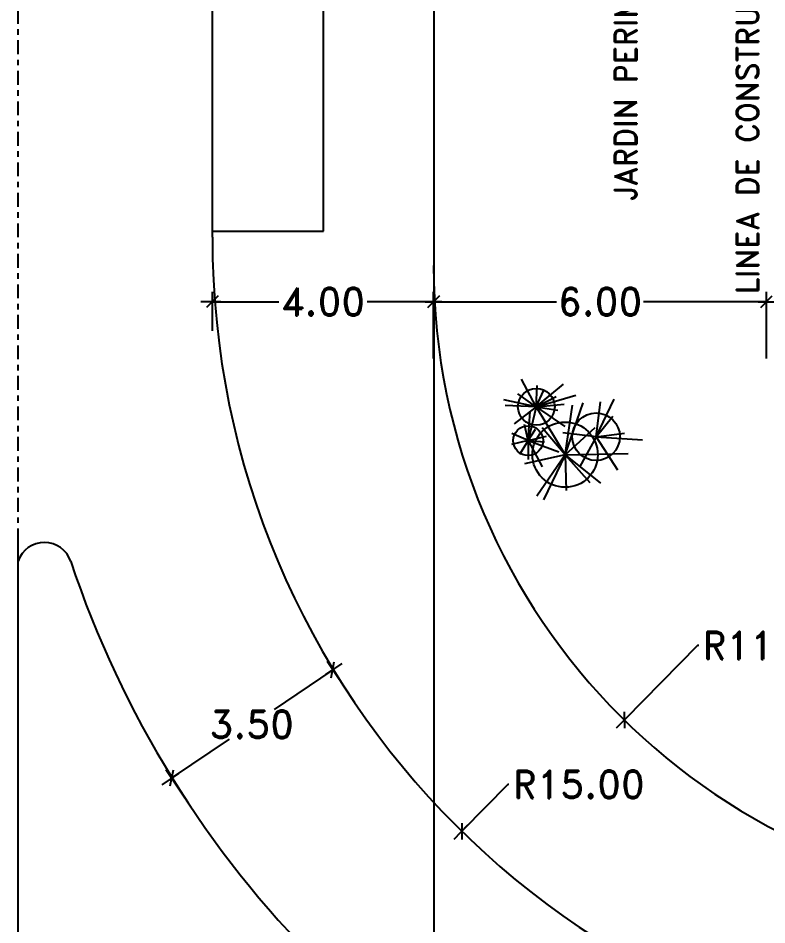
# Model space of a CAD drawing. Header units: millimetres. Extents: x 1590 to 1932, y -48 to 167.
# Drawn here: x 1617.09 to 1630.59, y -17.83 to -1.48 of the extents above; entities that cross this region are included whole.
import ezdxf
from ezdxf.enums import TextEntityAlignment as Align

# ---------------------------------------------------------------- set-up
doc = ezdxf.new("R2010")
doc.units = ezdxf.units.MM
doc.header["$LTSCALE"] = 0.1
doc.header["$MEASUREMENT"] = 0
doc.header["$PDMODE"] = 35
doc.header["$PDSIZE"] = 0.75
doc.linetypes.add('CENTERX2', pattern=[4, 2.5, -0.5, 0.5, -0.5])
doc.layers.get('0').update_dxf_attribs({"linetype": 'CONTINUOUS'})
doc.layers.get('DEFPOINTS').update_dxf_attribs({"linetype": 'CONTINUOUS'})
for name, color, linetype in [('_KTI_CONTROL', 7, 'CONTINUOUS'), ('C-PRKG-CARS', 1, 'CONTINUOUS'), ('CALLES', 3, 'CONTINUOUS'), ('P-FIXT', 1, 'CONTINUOUS'), ('PAREDES', 3, 'CONTINUOUS'), ('TERRENO', 4, 'CONTINUOUS'), ('TEXT', 3, 'CONTINUOUS')]:
    doc.layers.add(name, color=color, linetype=linetype)
doc.styles.add('ATT', font='txt')
doc.styles.add('ROMAND', font='romand.shx')
doc.dimstyles.new('URBA', dxfattribs={"dimtxt": 20, "dimasz": 0.5, "dimexe": 1.25, "dimexo": 0.63, "dimgap": 0.63, "dimtad": 0, "dimtih": 1, "dimtoh": 1, "dimzin": 1, "dimdsep": 46, "dimtxsty": 'ROMAND', "dimcen": 2.5, "dimclrd": 1, "dimclre": 1, "dimclrt": 3, "dimadec": 0, "dimazin": 0, "dimtfac": 1, "dimtmove": 0, "dimatfit": 3, "dimfxl": 1, "dimtvp": 1, "dimtolj": 1, "dimtzin": 1, "dimarcsym": 0})

# ---------------------------------------------------------------- blocks, each defined once
blk = doc.blocks.new('ARB-2')
at = {"color": 3}
for p, q in [((-0.071, 0.3995), (-0.0896, 0.6508)), ((-0.071, 0.3995), (-0.2953, 0.5111)), ((-0.071, 0.3995), (-0.2861, 0.5566)), ((-0.071, 0.3995), (-0.1638, 0.5543)), ((-0.071, 0.3995), (0.0038, 0.552)), ((-0.071, 0.3995), (0.0371, 0.4967)), ((-0.071, 0.3995), (0.2014, 0.4776)), ((-0.071, 0.3995), (0.0703, 0.44)), ((-0.071, 0.3995), (-0.2899, 0.3478)), ((-0.071, 0.3995), (-0.2418, 0.1788)), ((-0.2418, 0.1788), (-0.1296, 0.3872)), ((-0.071, 0.3995), (0.1075, 0.4101)), ((-0.071, 0.3995), (-0.0172, -0.0448)), ((-0.071, 0.3995), (-0.0172, -0.0448)), ((-0.0512, 0.3984), (-0.071, 0.3995)), ((-0.071, 0.3995), (0.0715, 0.162)), ((-0.071, 0.3995), (0.256, 0.3545)), ((-0.071, 0.3995), (0.0753, 0.3055)), ((-0.071, 0.3995), (0.1425, 0.328)), ((-0.2418, 0.1788), (-0.2143, 0.3095)), ((-0.0172, -0.0448), (0.1997, 0.2918)), ((-0.2418, 0.1788), (-0.3372, 0.2849)), ((-0.2418, 0.1788), (-0.1503, 0.2378)), ((-0.0172, -0.0448), (-0.0974, 0.2275)), ((-0.0172, -0.0448), (0.2844, 0.2738)), ((0.2679, -0.015), (0.4155, 0.2249)), ((-0.2418, 0.1788), (-0.3759, 0.2045)), ((-0.2418, 0.1788), (-0.3499, 0.1059)), ((-0.2418, 0.1788), (-0.3026, 0.04)), ((-0.2418, 0.1788), (-0.2256, -0.0591)), ((-0.2418, 0.1788), (-0.0544, -0.0032)), ((-0.2418, 0.1788), (-0.092, 0.1519)), ((-0.2418, 0.1788), (-0.1256, 0.1174)), ((-0.2418, 0.1788), (-0.2418, 0.1788)), ((0.2679, -0.015), (0.5241, 0.2009)), ((0.2679, -0.015), (0.0376, 0.1226)), ((0.2679, -0.015), (0.4135, 0.1077)), ((0.2679, -0.015), (0.4583, 0.0816)), ((-0.0172, -0.0448), (-0.3449, 0.023)), ((-0.0172, -0.0448), (0.2917, 0.0561)), ((-0.0172, -0.0448), (-0.3588, -0.2558)), ((-0.0172, -0.0448), (-0.322, -0.304)), ((-0.0172, -0.0448), (-0.1281, -0.31)), ((-0.0172, -0.0448), (0.1487, -0.3704)), ((-0.0172, -0.0448), (0.4461, -0.2425)), ((-0.0172, -0.0448), (0.0726, -0.3287)), ((0.2679, -0.015), (0.052, -0.1794)), ((0.2679, -0.015), (0.5961, -0.1886)), ((0.2679, -0.015), (0.316, -0.3272)), ((0.2679, -0.015), (0.4878, -0.0828))]:
    blk.add_line(p, q, dxfattribs=at)
for centre, radius in [((-0.071, 0.3995), 0.147), ((-0.2418, 0.1788), 0.1192), ((-0.0172, -0.0448), 0.2615), ((0.2679, -0.015), 0.1904)]:
    blk.add_circle(centre, radius, dxfattribs=at)
blk = doc.blocks.new('UTP1$0$DIMBLOCK')
at = {"color": 1}
blk.add_line((-7.5, 0), (10.5, 0), dxfattribs=at)
at = {"color": 4}
blk.add_line((-5.25, -5.25), (5.25, 5.25), dxfattribs=at)
blk = doc.blocks.new('*D16')
at = {"color": 1, "linetype": 'Continuous', "lineweight": -2, "transparency": 16777216}
for p, q in [((1620.593, -7.122), (1620.593, -6.416)), ((1624.58, -7.122), (1624.58, -6.416)), ((1620.613, -6.596), (1621.793, -6.596)), ((1624.56, -6.596), (1623.38, -6.596))]:
    blk.add_line(p, q, dxfattribs=at)
at = {"layer": 'DEFPOINTS', "color": 0, "linetype": 'Continuous', "transparency": 16777216}
for p in [(1620.593, -6.596), (1620.593, -7.184), (1624.58, -7.184)]:
    blk.add_point(p, dxfattribs=at)
at = {"color": 1, "linetype": 'Continuous', "lineweight": -2, "transparency": 16777216, "xscale": 0.02, "yscale": 0.02, "zscale": 0.02, "rotation": 180}
blk.add_blockref('UTP1$0$DIMBLOCK', (1620.593, -6.596), dxfattribs=at)
at = {"color": 1, "linetype": 'Continuous', "lineweight": -2, "transparency": 16777216, "xscale": 0.02, "yscale": 0.02, "zscale": 0.02}
blk.add_blockref('UTP1$0$DIMBLOCK', (1624.58, -6.596), dxfattribs=at)
at = {"color": 3, "linetype": 'Continuous', "transparency": 16777216, "insert": (1622.586, -6.596), "char_height": 0.5, "attachment_point": 5, "style": 'ROMAND'}
blk.add_mtext('\\A1;4.00', dxfattribs=at)
blk = doc.blocks.new('*D15')
at = {"color": 1, "linetype": 'Continuous', "lineweight": -2, "transparency": 16777216}
for p, q in [((1624.58, -7.622), (1624.58, -6.416)), ((1630.58, -7.622), (1630.58, -6.416)), ((1624.6, -6.596), (1626.798, -6.596)), ((1630.56, -6.596), (1628.362, -6.596))]:
    blk.add_line(p, q, dxfattribs=at)
at = {"layer": 'DEFPOINTS', "color": 0, "linetype": 'Continuous', "transparency": 16777216}
for p in [(1624.58, -6.596), (1624.58, -7.684), (1630.58, -7.684)]:
    blk.add_point(p, dxfattribs=at)
at = {"color": 1, "linetype": 'Continuous', "lineweight": -2, "transparency": 16777216, "xscale": 0.02, "yscale": 0.02, "zscale": 0.02, "rotation": 180}
blk.add_blockref('UTP1$0$DIMBLOCK', (1624.58, -6.596), dxfattribs=at)
at = {"color": 1, "linetype": 'Continuous', "lineweight": -2, "transparency": 16777216, "xscale": 0.02, "yscale": 0.02, "zscale": 0.02}
blk.add_blockref('UTP1$0$DIMBLOCK', (1630.58, -6.596), dxfattribs=at)
at = {"color": 3, "linetype": 'Continuous', "transparency": 16777216, "insert": (1627.58, -6.596), "char_height": 0.5, "attachment_point": 5, "style": 'ROMAND'}
blk.add_mtext('\\A1;6.00', dxfattribs=at)
blk = doc.blocks.new('*D87')
at = {"layer": 'CALLES', "color": 1, "linetype": 'Continuous', "lineweight": -2, "transparency": 16777216}
for p, q in [((1623.113, -13.757), (1622.66, -13.083)), ((1622.744, -13.244), (1621.704, -13.944)), ((1619.873, -15.175), (1620.901, -14.484)), ((1620.209, -15.711), (1619.756, -15.037))]:
    blk.add_line(p, q, dxfattribs=at)
at = {"layer": 'DEFPOINTS', "color": 0, "linetype": 'Continuous', "transparency": 16777216}
for p in [(1623.148, -13.809), (1619.857, -15.186), (1620.244, -15.763)]:
    blk.add_point(p, dxfattribs=at)
at = {"layer": 'CALLES', "color": 1, "linetype": 'Continuous', "lineweight": -2, "transparency": 16777216, "xscale": 0.02, "yscale": 0.02, "zscale": 0.02}
for p, rotation in [((1622.76, -13.232), 33.9381683072887), ((1619.857, -15.186), 213.9381683072887)]:
    blk.add_blockref('UTP1$0$DIMBLOCK', p, dxfattribs=dict(at, rotation=rotation))
at = {"layer": 'CALLES', "color": 3, "linetype": 'Continuous', "transparency": 16777216, "insert": (1621.302, -14.214), "char_height": 0.5, "attachment_point": 5, "style": 'ROMAND'}
blk.add_mtext('\\A1;3.50', dxfattribs=at)
blk = doc.blocks.new('*D161')
at = {"layer": 'CALLES', "color": 1, "linetype": 'Continuous', "transparency": 16777216}
for p, q in [((1625.919, -15.296), (1625.103, -16.128)), ((1625.939, -15.296), (1625.919, -15.296))]:
    blk.add_line(p, q, dxfattribs=at)
at = {"layer": 'DEFPOINTS', "color": 0, "linetype": 'Continuous', "transparency": 16777216}
for p in [(1635.593, -5.434), (1625.089, -16.142)]:
    blk.add_point(p, dxfattribs=at)
at = {"layer": 'CALLES', "color": 1, "linetype": 'Continuous', "transparency": 16777216, "xscale": 0.02, "yscale": 0.02, "zscale": 0.02, "rotation": 225.5505925498362}
blk.add_blockref('UTP1$0$DIMBLOCK', (1625.089, -16.142), dxfattribs=at)
at = {"layer": 'CALLES', "color": 3, "linetype": 'Continuous', "transparency": 16777216, "insert": (1627.197, -15.296), "char_height": 0.5, "attachment_point": 5, "style": 'ROMAND'}
blk.add_mtext('\\A1;R15.00', dxfattribs=at)
blk = doc.blocks.new('*D162')
at = {"layer": 'CALLES', "color": 1, "linetype": 'Continuous', "transparency": 16777216}
for p, q in [((1629.338, -12.792), (1628.031, -14.121)), ((1629.358, -12.792), (1629.338, -12.792))]:
    blk.add_line(p, q, dxfattribs=at)
at = {"layer": 'DEFPOINTS', "color": 0, "linetype": 'Continuous', "transparency": 16777216}
for p in [(1636.078, -5.934), (1628.017, -14.136)]:
    blk.add_point(p, dxfattribs=at)
at = {"layer": 'CALLES', "color": 1, "linetype": 'Continuous', "transparency": 16777216, "xscale": 0.02, "yscale": 0.02, "zscale": 0.02, "rotation": 225.4935679042903}
blk.add_blockref('UTP1$0$DIMBLOCK', (1628.017, -14.136), dxfattribs=at)
at = {"layer": 'CALLES', "color": 3, "linetype": 'Continuous', "transparency": 16777216, "insert": (1630.616, -12.792), "char_height": 0.5, "attachment_point": 5, "style": 'ROMAND'}
blk.add_mtext('\\A1;R11.50', dxfattribs=at)
blk = doc.blocks.new('15PTOI01')
at = {"color": 0, "linetype": 'ByBlock'}
for p, q in [((0, -8.5), (0, 8.5)), ((2, 10.5), (6, 10.5)), ((8, 8.5), (8, -8.5)), ((9.5, 4.375), (9.5, -4.375)), ((11.25, 4.375), (9.5, 4.375)), ((11.25, -4.375), (9.5, -4.375)), ((6, -10.5), (2, -10.5))]:
    blk.add_line(p, q, dxfattribs=at)
for centre, radius, start, end in [((2, 8.5), 2, 90, 180), ((6, 8.5), 2, 0, 90), ((17.766404, -2.827313), 9.712715, 75.184599, 132.137709), ((13.6875, -12.03125), 19.717859, 49.950272, 70.559965), ((23.458333, 0), 4.229167, 313.602819, 46.397181), ((17.766404, 2.827313), 9.712715, 227.862291, 284.815401), ((13.6875, 12.03125), 19.717859, 289.440035, 310.049728), ((2, -8.5), 2, 180, 270), ((6, -8.5), 2, 270, 0)]:
    blk.add_arc(centre, radius, start, end, dxfattribs=at)
at = {"color": 0, "linetype": 'ByBlock', "style": 'ATT'}
for tag, p, flags in [('ITEM', (0, -23), 3), ('ROOM_NUMBER', (0, -32), 1)]:
    blk.add_attdef(tag, p, '', height=6, dxfattribs=dict(at, flags=flags))
blk = doc.blocks.new('ss1')
at = {"layer": '_KTI_CONTROL', "color": 1}
for points in [[(0.141, 0.122, 0), (0.141, 0.122, 0), (0.141, 0.122, 0), (0.141, 0.122, 0), (0.141, 0.122, 0)], [(0.141, 0.122, 0), (0.141, 0.122, 0), (0.141, 0.122, 0), (0.141, 0.122, 0), (0.141, 0.122, 0), (0.141, 0.122, 0), (0.141, 0.122, 0), (0.141, 0.122, 0), (0.141, 0.122, 0), (0.141, 0.122, 0), (0.141, 0.122, 0)]]:
    blk.add_polyline3d(points, dxfattribs=at)
at = {"layer": '_KTI_CONTROL'}
for points in [[(0.141, 0.122, 0), (0.141, 0.122, 0), (0.141, 0.122, 0), (0.141, 0.122, 0)], [(0.141, 0.122, 0), (0.141, 0.122, 0)]]:
    blk.add_polyline3d(points, dxfattribs=at)
at = {"layer": 'P-FIXT', "xscale": 0.0254, "yscale": 0.0254, "zscale": 0.0254}
blk.add_blockref('15PTOI01', (17.719, 12.528), dxfattribs=at)

msp = doc.modelspace()

# ---------------------------------------------------------------- linework, layer by layer
at = {"color": 2, "linetype": 'Continuous'}
msp.add_line((1620.5927, -5.4342), (1620.5927, 53.917), dxfattribs=at)
at = {"layer": 'C-PRKG-CARS', "color": 2}
for p, q in [((1622.5927, -5.3255), (1622.5927, 3.5973)), ((1620.5927, -5.3255), (1622.5927, -5.3255))]:
    msp.add_line(p, q, dxfattribs=at)
at = {"layer": 'CALLES', "color": 2, "linetype": 'CENTERX2'}
msp.add_line((1617.0927, -10.9342), (1617.0927, 157.274), dxfattribs=at)
at = {"layer": 'CALLES', "color": 1, "linetype": 'Continuous'}
msp.add_line((1617.0927, -23.9342), (1617.0927, -10.9342), dxfattribs=at)
at = {"layer": 'CALLES', "color": 4, "linetype": 'Continuous'}
for centre, radius, start, end in [((1635.5927, -5.4342), 15, 180, 270), ((1636.0781, -5.9342), 11.5, 180.055, 270), ((1617.5649, -11.4342), 0.5, 90, 161.08665), ((1617.5649, -11.4342), 0.5, 18.40848, 90), ((1635.5927, -5.4342), 18.5, 198.40848, 251.59152)]:
    msp.add_arc(centre, radius, start, end, dxfattribs=at)
at = {"layer": 'TERRENO', "color": 5, "linetype": 'Continuous'}
msp.add_line((1624.5927, -20.9342), (1624.5672, 128.1062), dxfattribs=at)

# ---------------------------------------------------------------- block references
at = {"color": 1, "linetype": 'Continuous'}
msp.add_blockref('ss1', (1624.1666, -6.8892), dxfattribs=at)
at = {"layer": 'PAREDES', "xscale": 2.25, "yscale": 2.25, "zscale": 2.25, "rotation": 24.13485782269226}
msp.add_blockref('ARB-2', (1626.9449, -9.2455), dxfattribs=at)

# ---------------------------------------------------------------- texts
at = {"layer": 'TEXT', "style": 'ROMAND'}
msp.add_text('JARDIN PERIMETRAL', height=0.4, rotation=90, dxfattribs=at).set_placement((1628.2409, -2.1428), align=Align.CENTER)
msp.add_text('LINEA DE CONSTRUCCION', height=0.4, rotation=90, dxfattribs=at).set_placement((1630.4375, -6.4621))

# ---------------------------------------------------------------- dimensions: what is measured, and where the dimension line sits
at = {"color": 3, "linetype": 'Continuous'}
dim = msp.add_linear_dim(base=(1620.5927, -6.5963), p1=(1624.58, -7.1842), p2=(1620.5927, -7.1842), text='4.00', dimstyle='URBA', override={"dimtxt": 0.5, "dimasz": 0.02, "dimexe": 0.18, "dimexo": 0.0625, "dimgap": 0.02, "dimzin": 0, "dimblk1": 'UTP1$0$DIMBLOCK', "dimblk2": 'UTP1$0$DIMBLOCK', "dimsah": 1, "dimcen": 0.09, "dimtdec": 4, "dimtofl": 0, "dimtvp": 0, "dimtzin": 0}, dxfattribs=at)
dim.commit()
dim.dimension.update_dxf_attribs({"geometry": '*D16', "text_midpoint": (1622.5863, -6.5963)})
dim = msp.add_linear_dim(base=(1624.58, -6.5963), p1=(1630.58, -7.6842), p2=(1624.58, -7.6842), dimstyle='URBA', override={"dimtxt": 0.5, "dimasz": 0.02, "dimexe": 0.18, "dimexo": 0.0625, "dimgap": 0.02, "dimzin": 0, "dimblk1": 'UTP1$0$DIMBLOCK', "dimblk2": 'UTP1$0$DIMBLOCK', "dimsah": 1, "dimcen": 0.09, "dimtdec": 4, "dimtofl": 0, "dimtvp": 0, "dimtzin": 0}, dxfattribs=at)
dim.commit()
dim.dimension.update_dxf_attribs({"geometry": '*D15', "text_midpoint": (1627.58, -6.5963)})
at = {"layer": 'CALLES', "color": 8, "linetype": 'Continuous'}
for center, mpoint, picture, middle in [((1635.5927, -5.4342), (1625.0885, -16.1422), '*D161', (1627.1968, -15.2959)), ((1636.0781, -5.9342), (1628.0168, -14.1357), '*D162', (1630.6157, -12.7919))]:
    dim = msp.add_radius_dim(center=center, mpoint=mpoint, dimstyle='URBA', override={"dimtxt": 0.5, "dimasz": 0.02, "dimexe": 0.18, "dimexo": 0.0625, "dimgap": 0.02, "dimzin": 0, "dimblk1": 'UTP1$0$DIMBLOCK', "dimblk2": 'UTP1$0$DIMBLOCK', "dimsah": 1, "dimcen": 0.09, "dimtdec": 4, "dimtofl": 0, "dimtvp": 0, "dimtzin": 0}, dxfattribs=at)
    dim.commit()
    dim.dimension.update_dxf_attribs({"geometry": picture, "text_midpoint": middle, "dimtype": 164})
dim = msp.add_linear_dim(base=(1619.8565, -15.1864), p1=(1623.1481, -13.8087), p2=(1620.2443, -15.7627), angle=213.93817, dimstyle='URBA', override={"dimtxt": 0.5, "dimasz": 0.02, "dimexe": 0.18, "dimexo": 0.0625, "dimgap": 0.02, "dimzin": 0, "dimblk1": 'UTP1$0$DIMBLOCK', "dimblk2": 'UTP1$0$DIMBLOCK', "dimsah": 1, "dimcen": 0.09, "dimtdec": 4, "dimtofl": 0, "dimtvp": 0, "dimtzin": 0}, dxfattribs=at)
dim.commit()
dim.dimension.update_dxf_attribs({"geometry": '*D87', "text_midpoint": (1621.3023, -14.2135), "dimtype": 161})

doc.saveas('drawing.dxf')
